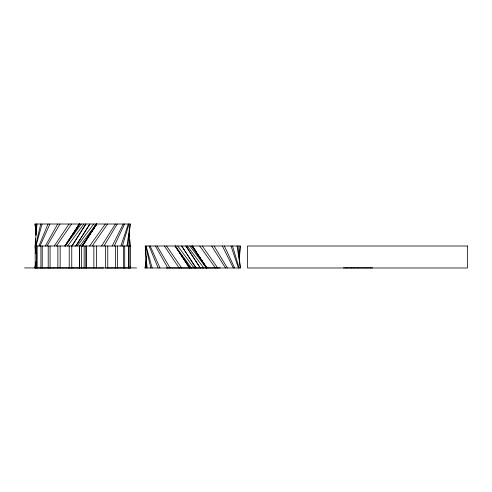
<?xml version="1.0" encoding="UTF-8"?>
<svg xmlns="http://www.w3.org/2000/svg" width="492" height="492" viewBox="0 0 492 492"><rect width="100%" height="100%" fill="white"/><g stroke="black" fill="none" stroke-linecap="round" stroke-linejoin="round"><path stroke-width="0.74" d="M35.381 244.481L35.652 238.417M35.793 235.385L36.303 224.014M239.364 261.922L240.084 246M36.98 224.014L35.086 246L35.67 252.827M239.327 257.371L240.311 246L145.201 246L147.096 267.986M35.196 267.986L35.196 246L130.441 246L130.441 267.986L35.018 267.986L35.688 261.922M127.84 246L130.263 224.014L35.018 224.014L36.187 234.629M146.388 256.615L145.134 267.986L145.933 262.679M35.018 267.986L35.707 263.441M126.942 246L130.263 224.014M146.167 261.166L146.395 259.647M35.516 246L40.744 224.014M35.971 246L42.054 224.014M122.403 246L128.978 224.014M120.897 246L128.301 224.014M38.923 246L48.038 224.014M40.036 246L49.895 224.014M114.255 246L124.537 224.014M112.244 246L123.228 224.014M45.319 246L57.693 224.014M47.004 246L59.962 224.014M103.953 246L117.237 224.014M79.772 224.014L64.932 246L79.427 224.014L73.825 233.067L79.347 224.014L65.11 246L81.328 224.014M73.794 233.067L79.347 224.014M82.441 246L92.533 229.832M90.073 233.712L82.361 246L96.721 224.014L82.146 246L96.776 224.014M90.885 232.421L92.508 229.832M101.58 246L115.386 224.014M85.872 224.014L71.937 246L85.959 224.014M75.916 246L89.913 224.014L75.719 246M65.11 246L79.427 224.014M54.249 246L69.046 224.014M56.402 246L71.58 224.014M92.201 246L107.588 224.014M89.618 246L105.313 224.014M67.582 246L83.954 224.014M79.796 246L96.229 224.014M77.183 246L93.701 224.014M24.6 267.925L31.113 267.925M31.66 267.925L35.258 267.925M35.59 267.925L41.925 267.925M42.146 267.925L44.28 267.925M44.563 267.925L49.225 267.925M49.551 267.925L53.849 267.925M53.997 267.925L58.45 267.925M59.101 267.925L63.21 267.925M63.591 267.925L68.253 267.925M68.37 267.955L73.025 267.955M73.148 267.955L77.847 267.925M78.148 267.955L96.758 267.925M97.373 267.925L99.538 267.925M100.085 267.925L103.683 267.925M106.493 267.925L113.006 267.925M113.56 267.925L117.157 267.925M117.711 267.925L119.876 267.925M120.349 267.925L122.483 267.925M123.037 267.925L126.622 267.925M127.274 267.925L131.136 267.925M131.444 267.925L133.609 267.925M134.015 267.925L136.579 267.925M166.388 267.925L170.57 267.925M171.173 267.925L196.197 267.955M196.849 267.955L204.118 267.925M204.992 267.925L208.596 267.925M208.94 267.925L213.534 267.925M213.971 267.925L217.575 267.925M218.128 267.925L220.293 267.925M343.459 267.888L346.159 267.888M346.442 267.888L351.103 267.888M351.239 267.888L353.803 267.888M354.142 267.888L357.739 267.888M358.071 267.888L365.894 267.888M366.276 267.888L370.138 267.888M370.445 267.888L372.61 267.888M144.956 267.986L240.379 267.986L237.956 246M187.298 246L203.817 267.986M189.912 246L206.345 267.986M177.698 246L194.069 267.986M189.438 267.986L175.226 246L191.443 267.986M199.734 246L215.428 267.986M202.317 246L217.704 267.986M166.517 246L181.696 267.986M206.892 267.986L191.782 246L206.837 267.986L192.44 246M175.041 246L189.887 267.986L175.226 246M164.365 246L179.162 267.986M185.835 246L200.293 267.986L186.031 246M196.074 267.986L181.677 246L195.988 267.986M211.695 246L225.502 267.986M181.579 255.053L182.772 256.996M183.959 258.933L189.518 267.986M214.069 246L227.353 267.986M157.12 246L170.078 267.986M155.435 246L167.809 267.986M222.359 246L233.343 267.986M224.37 246L234.653 267.986M150.152 246L160.011 267.986M149.039 246L158.153 267.986M231.012 246L238.417 267.986M232.519 246L239.094 267.986M146.087 246L152.169 267.986M145.632 246L150.859 267.986M237.058 246L240.379 267.986M35.018 224.014L36.162 231.597M130.097 266.473L130.263 267.986M129.15 233.866L129.347 236.142M129.673 239.936L130.195 246M145.497 247.519L146.419 267.986M129.218 229.321L129.968 246M35.35 246.756L35.652 253.583M129.156 246L129.156 267.986M128.48 246L128.48 267.986M124.716 246L124.716 267.986M123.406 246L123.406 267.986M117.416 246L117.416 267.986M115.565 246L115.565 267.986M107.766 246L107.766 267.986M105.491 246L105.491 267.986M96.407 246L96.407 267.986M93.874 246L93.874 267.986M86.131 246L86.131 267.986M86.051 246L86.051 267.986M84.126 246L84.126 267.986M81.506 246L81.506 267.986M79.581 246L79.581 267.986M79.501 246L79.501 267.986M71.758 246L71.758 267.986M69.224 246L69.224 267.986M60.141 246L60.141 267.986M57.871 246L57.871 267.986M50.073 246L50.073 267.986M48.216 246L48.216 267.986M42.232 246L42.232 267.986M40.922 246L40.922 267.986M37.158 246L37.158 267.986M36.476 246L36.476 267.986M94.956 225.951L93.72 227.894L94.944 225.951M96.586 224.014L82.361 246L96.586 224.014M467.4 246L247.525 246L247.525 267.986L467.4 267.986L467.4 246M202.212 261.523L192.477 246L202.206 261.523M204.654 265.403L203.436 263.46L204.635 265.403"/></g></svg>
